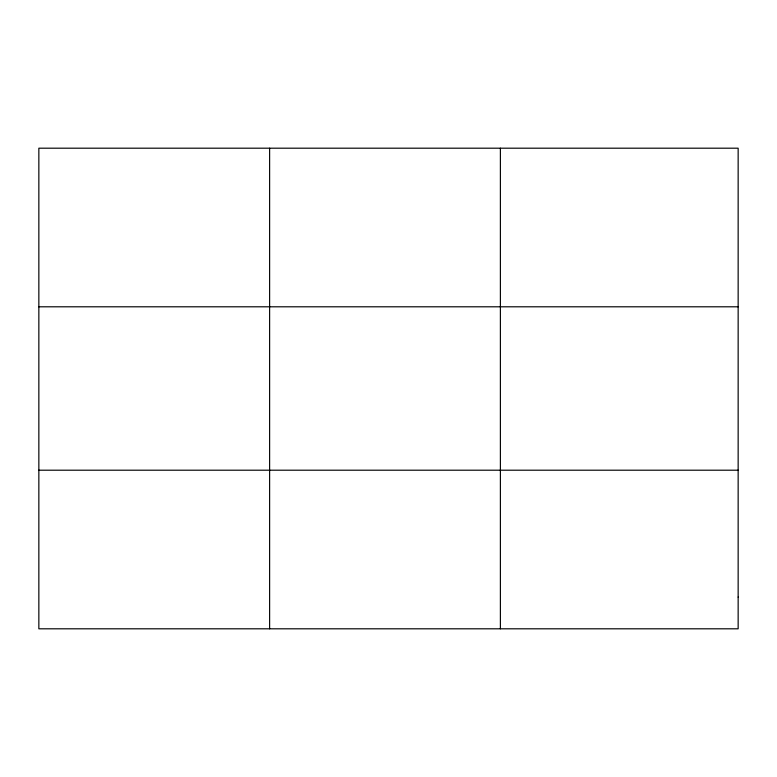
<?xml version="1.0" encoding="UTF-8"?>
<svg xmlns="http://www.w3.org/2000/svg" width="777" height="777" viewBox="0 0 777 777"><rect width="100%" height="100%" fill="white"/><g stroke="black" fill="none" stroke-linecap="round" stroke-linejoin="round"><path stroke-width="1.17" d="M269.619 628.807L269.619 148.193M500.388 628.807L500.388 148.193M38.85 306.798L738.15 306.798M38.85 470.202L738.15 470.202M738.15 597.086L738.15 628.807L38.85 628.807L38.85 148.193L738.15 148.193L738.15 597.086"/></g></svg>
